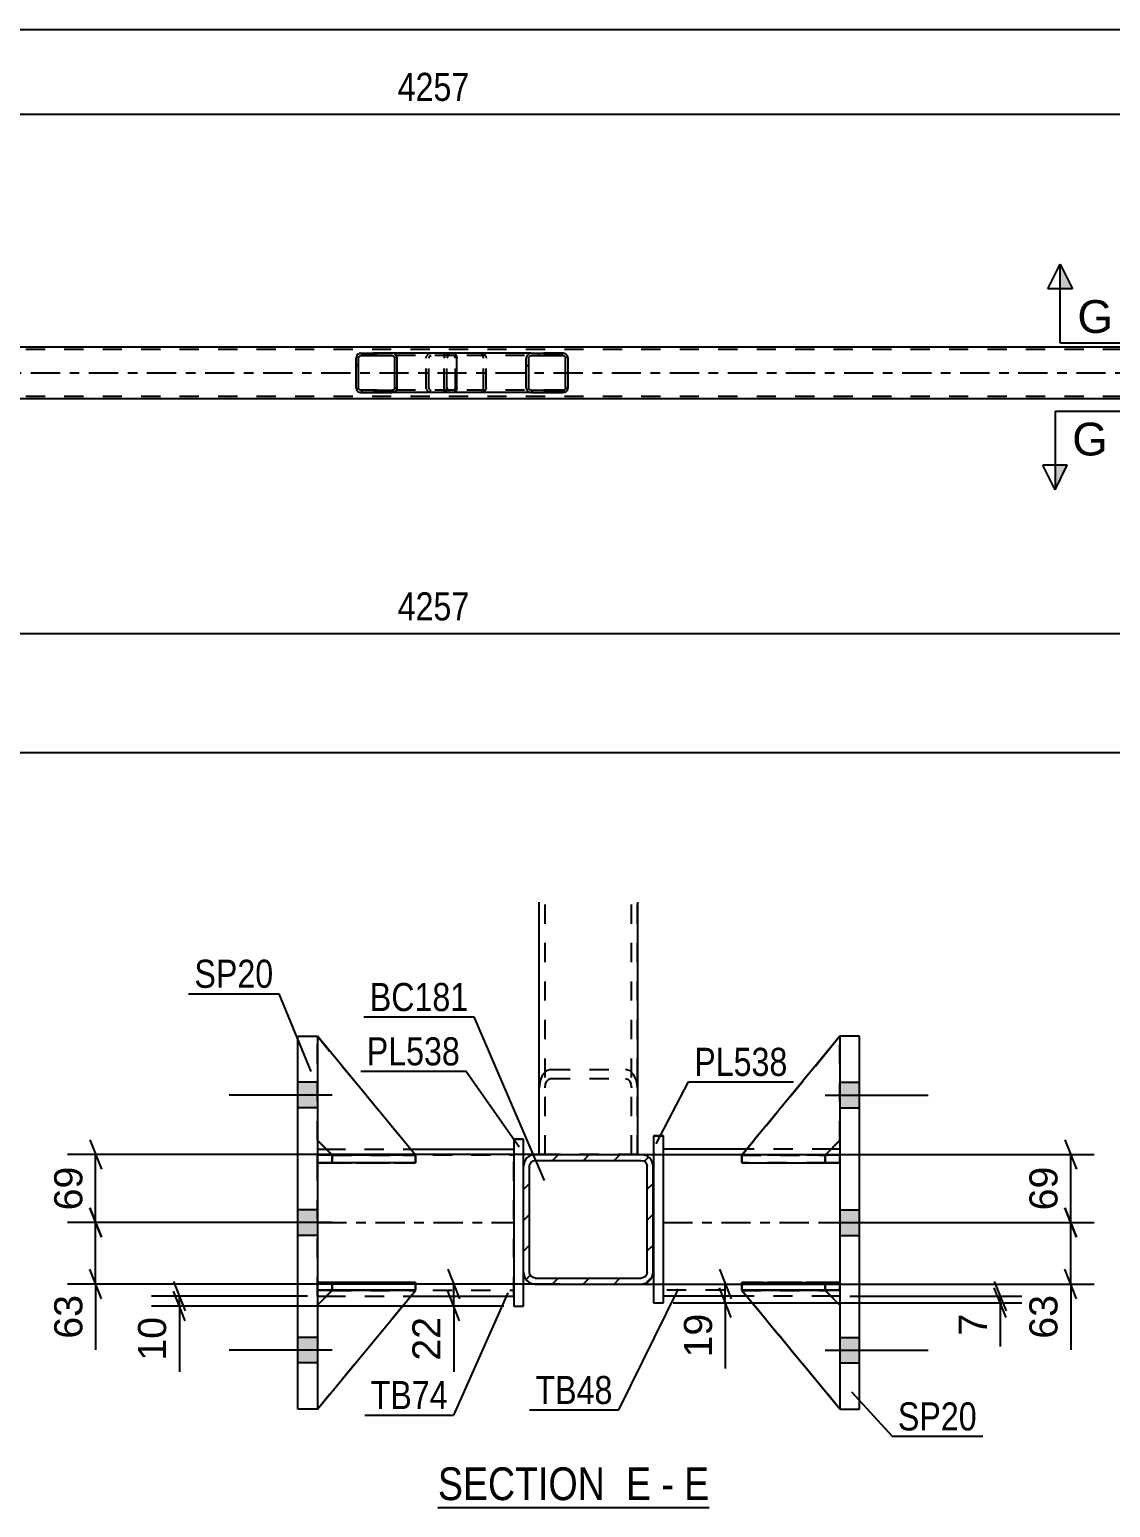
# Model space of a CAD drawing. Header units: millimetres. Extents: x 0 to 841, y 0 to 594.
# Drawn here: x 204.6 to 314.7, y 101.8 to 252.5 of the extents above; entities that cross this region are included whole.
import ezdxf

# ---------------------------------------------------------------- set-up
doc = ezdxf.new("R2010")
doc.units = ezdxf.units.MM
doc.linetypes.add('DXK_LINE_DOT2', pattern=[3.9198, 1.9599, -1.9599])
doc.linetypes.add('DXK_LINE_DOT3', pattern=[5.9187, 2.979, -0.9799, 0.9799, -0.9799])
doc.styles.add('Arial', font='arial.ttf', dxfattribs={"height": 0.2})
doc.styles.add('Arial Narrow', font='ARIALN.TTF', dxfattribs={"height": 0.2})

# ---------------------------------------------------------------- blocks, each defined once
blk = doc.blocks.new('Unknown-717034235-15 - 1653')
at = {"color": 6, "linetype": 'Continuous'}
blk.add_line((246.22, 101.84), (273.87, 101.84), dxfattribs=at)
at = {"color": 0, "linetype": 'Continuous'}
for points in [[(264.33, 102.59), (264.33, 106.09), (246.22, 106.09), (246.22, 102.59)], [(267.94, 102.59), (267.94, 106.09), (265.38, 106.09), (265.38, 102.59)], [(270.26, 102.59), (270.26, 106.09), (268.99, 106.09), (268.99, 102.59)], [(273.87, 102.59), (273.87, 106.09), (271.31, 106.09), (271.31, 102.59)]]:
    blk.add_wipeout(points, dxfattribs=at)
at = {"color": 7, "linetype": 'Continuous', "style": 'Arial Narrow'}
for s, p in [('SECTION ', (246.22, 102.59)), ('E', (265.38, 102.59)), ('E', (271.31, 102.59)), ('-', (268.99, 102.59))]:
    blk.add_text(s, height=3.34, dxfattribs=at).set_placement(p)
blk = doc.blocks.new('Part-717034235-3101 - 3029')
at = {"color": 2, "linetype": 'Continuous'}
for p, q in [((727.52, 220.1), (68.61, 220.1)), ((330.11, 214.82), (165.85, 214.82))]:
    blk.add_line(p, q, dxfattribs=at)
at = {"color": 7, "linetype": 'DXK_LINE_DOT2'}
for p, q in [((727.52, 219.86), (68.61, 219.86)), ((727.52, 215.06), (68.61, 215.06))]:
    blk.add_line(p, q, dxfattribs=at)
at = {"color": 7, "linetype": 'DXK_LINE_DOT3'}
blk.add_line((68.61, 217.46), (727.52, 217.46), dxfattribs=at)
blk = doc.blocks.new('Part-717034235-3172 - 3029')
at = {"linetype": 'Continuous'}
h = blk.add_hatch(dxfattribs=at)
h.set_pattern_fill('', scale=0.7, style=0, pattern_type=0)
h.set_pattern_definition([(45, (259.4416, 219.1659), (-1.57154, 1.57154), [])])
h.paths.add_polyline_path([(259.48, 218.98), (259.44, 219.17), (259.33, 219.32), (259.17, 219.43), (258.97, 219.46), (255.73, 219.46), (255.54, 219.43), (255.37, 219.32), (255.26, 219.17), (255.22, 218.98), (255.22, 215.94), (255.26, 215.76), (255.37, 215.6), (255.54, 215.5), (255.73, 215.46), (258.97, 215.46), (259.17, 215.5), (259.33, 215.6), (259.44, 215.76), (259.48, 215.94)])
h.paths.add_polyline_path([(259.21, 215.85), (259.15, 215.77), (259.07, 215.72), (258.97, 215.7), (255.73, 215.7), (255.64, 215.72), (255.55, 215.77), (255.5, 215.85), (255.48, 215.94), (255.48, 218.98), (255.5, 219.07), (255.55, 219.15), (255.64, 219.2), (255.73, 219.22), (258.97, 219.22), (259.07, 219.2), (259.15, 219.15), (259.21, 219.07), (259.23, 218.98), (259.23, 215.94)])
at = {"color": 7, "linetype": 'DXK_LINE_DOT2'}
for p, q in [((246.87, 218.98), (246.91, 219.17)), ((246.87, 215.94), (246.87, 218.98)), ((247.15, 219.07), (247.13, 218.98)), ((247.13, 215.94), (247.13, 218.98)), ((247.2, 219.15), (247.15, 219.07)), ((247.19, 219.43), (247.39, 219.46)), ((247.29, 219.2), (247.2, 219.15)), ((247.39, 219.22), (247.29, 219.2)), ((247.87, 219.46), (247.39, 219.46)), ((258.97, 219.22), (247.39, 219.22)), ((250.62, 219.46), (250.82, 219.43)), ((250.72, 219.2), (250.62, 219.22)), ((250.8, 219.15), (250.72, 219.2)), ((250.86, 219.07), (250.8, 219.15)), ((250.88, 218.98), (250.86, 219.07)), ((250.88, 215.94), (250.88, 218.98)), ((251.09, 219.17), (251.13, 218.98)), ((251.13, 215.94), (251.13, 218.98)), ((258.97, 219.46), (255.73, 219.46)), ((246.91, 215.76), (246.87, 215.94)), ((247.13, 215.94), (247.15, 215.85)), ((247.15, 215.85), (247.2, 215.77)), ((247.39, 215.46), (247.19, 215.5)), ((247.2, 215.77), (247.29, 215.72)), ((247.29, 215.72), (247.39, 215.7)), ((258.97, 215.7), (247.39, 215.7)), ((247.87, 215.46), (247.39, 215.46)), ((250.62, 215.7), (250.72, 215.72)), ((250.82, 215.5), (250.62, 215.46)), ((250.72, 215.72), (250.8, 215.77)), ((250.8, 215.77), (250.86, 215.85)), ((250.86, 215.85), (250.88, 215.94)), ((251.13, 215.94), (251.09, 215.76)), ((258.97, 215.46), (255.73, 215.46))]:
    blk.add_line(p, q, dxfattribs=at)
at = {"color": 2, "linetype": 'Continuous'}
for p, q in [((255.73, 219.46), (247.87, 219.46)), ((255.26, 219.17), (255.22, 218.98)), ((255.22, 215.94), (255.22, 218.98)), ((255.48, 218.98), (255.5, 219.07)), ((255.48, 215.94), (255.48, 218.98)), ((255.5, 219.07), (255.55, 219.15)), ((255.73, 219.46), (255.54, 219.43)), ((255.55, 219.15), (255.64, 219.2)), ((255.64, 219.2), (255.73, 219.22)), ((255.73, 219.46), (258.97, 219.46)), ((255.73, 219.22), (258.97, 219.22)), ((259.17, 219.43), (258.97, 219.46)), ((258.97, 219.22), (259.07, 219.2)), ((259.07, 219.2), (259.15, 219.15)), ((259.15, 219.15), (259.21, 219.07)), ((259.21, 219.07), (259.23, 218.98)), ((259.23, 215.94), (259.23, 218.98)), ((259.48, 218.98), (259.44, 219.17)), ((259.48, 215.94), (259.48, 218.98)), ((255.73, 215.46), (247.87, 215.46)), ((255.22, 215.94), (255.26, 215.76)), ((255.5, 215.85), (255.48, 215.94)), ((255.55, 215.77), (255.5, 215.85)), ((255.54, 215.5), (255.73, 215.46)), ((255.64, 215.72), (255.55, 215.77)), ((255.73, 215.7), (255.64, 215.72)), ((255.73, 215.7), (258.97, 215.7)), ((255.73, 215.46), (258.97, 215.46)), ((259.07, 215.72), (258.97, 215.7)), ((258.97, 215.46), (259.17, 215.5)), ((259.15, 215.77), (259.07, 215.72)), ((259.21, 215.85), (259.15, 215.77)), ((259.23, 215.94), (259.21, 215.85)), ((259.44, 215.76), (259.48, 215.94))]:
    blk.add_line(p, q, dxfattribs=at)
at = {"color": 7, "linetype": 'DXK_LINE_DOT2'}
for centre, start, end in [((247.37, 218.96), 110.7583, 155.6801), ((250.64, 218.96), 24.3199, 69.2417), ((247.37, 215.96), 204.3199, 249.2417), ((250.64, 215.96), 290.7583, 335.6801)]:
    blk.add_arc(centre, 0.496, start, end, dxfattribs=at)
at = {"color": 2, "linetype": 'Continuous'}
for centre, start, end in [((255.72, 218.96), 110.7583, 155.68), ((258.99, 218.96), 24.32, 69.2417), ((255.72, 215.96), 204.32, 249.2417), ((258.99, 215.96), 290.7583, 335.68)]:
    blk.add_arc(centre, 0.496, start, end, dxfattribs=at)
blk = doc.blocks.new('Part-717034235-3171 - 3029')
at = {"linetype": 'Continuous'}
h = blk.add_hatch(dxfattribs=at)
h.set_pattern_fill('', scale=0.7, style=0, pattern_type=0)
h.set_pattern_definition([(45, (242.03, 219.1659), (-1.57154, 1.57154), [])])
h.paths.add_polyline_path([(242.07, 218.98), (242.03, 219.17), (241.92, 219.32), (241.76, 219.43), (241.57, 219.46), (238.38, 219.46), (238.19, 219.43), (238.03, 219.32), (237.92, 219.17), (237.88, 218.98), (237.88, 215.94), (237.92, 215.76), (238.03, 215.6), (238.19, 215.5), (238.38, 215.46), (241.57, 215.46), (241.76, 215.5), (241.92, 215.6), (242.03, 215.76), (242.07, 215.94)])
h.paths.add_polyline_path([(241.8, 215.85), (241.74, 215.77), (241.66, 215.72), (241.57, 215.7), (238.38, 215.7), (238.28, 215.72), (238.2, 215.77), (238.15, 215.85), (238.13, 215.94), (238.13, 218.98), (238.15, 219.07), (238.2, 219.15), (238.28, 219.2), (238.38, 219.22), (241.57, 219.22), (241.66, 219.2), (241.74, 219.15), (241.8, 219.07), (241.82, 218.98), (241.82, 215.94)])
at = {"color": 2, "linetype": 'Continuous'}
for p, q in [((237.92, 219.17), (237.88, 218.98)), ((237.88, 215.94), (237.88, 218.98)), ((238.13, 218.98), (238.15, 219.07)), ((238.13, 215.94), (238.13, 218.98)), ((238.15, 219.07), (238.2, 219.15)), ((238.38, 219.46), (238.19, 219.43)), ((238.2, 219.15), (238.28, 219.2)), ((238.28, 219.2), (238.38, 219.22)), ((238.38, 219.46), (241.57, 219.46)), ((238.38, 219.22), (241.57, 219.22)), ((247.87, 219.46), (241.57, 219.46)), ((241.76, 219.43), (241.57, 219.46)), ((241.57, 219.22), (241.66, 219.2)), ((241.66, 219.2), (241.74, 219.15)), ((241.74, 219.15), (241.8, 219.07)), ((241.8, 219.07), (241.82, 218.98)), ((241.82, 215.94), (241.82, 218.98)), ((242.07, 218.98), (242.03, 219.17)), ((242.07, 215.94), (242.07, 218.98)), ((247.87, 219.46), (247.97, 219.43)), ((247.97, 219.43), (248.06, 219.32)), ((248.06, 219.32), (248.12, 219.17)), ((248.12, 219.17), (248.14, 218.98)), ((248.14, 215.94), (248.14, 218.98)), ((237.88, 215.94), (237.92, 215.76)), ((238.15, 215.85), (238.13, 215.94)), ((238.2, 215.77), (238.15, 215.85)), ((238.19, 215.5), (238.38, 215.46)), ((238.28, 215.72), (238.2, 215.77)), ((238.38, 215.7), (238.28, 215.72)), ((238.38, 215.7), (241.57, 215.7)), ((238.38, 215.46), (241.57, 215.46)), ((241.66, 215.72), (241.57, 215.7)), ((241.57, 215.46), (241.76, 215.5)), ((247.87, 215.46), (241.57, 215.46)), ((241.74, 215.77), (241.66, 215.72)), ((241.8, 215.85), (241.74, 215.77)), ((241.82, 215.94), (241.8, 215.85)), ((242.03, 215.76), (242.07, 215.94)), ((247.97, 215.5), (247.87, 215.46)), ((248.06, 215.6), (247.97, 215.5)), ((248.12, 215.76), (248.06, 215.6)), ((248.14, 215.94), (248.12, 215.76))]:
    blk.add_line(p, q, dxfattribs=at)
at = {"color": 7, "linetype": 'DXK_LINE_DOT2'}
for p, q in [((241.57, 219.46), (238.38, 219.46)), ((247.87, 219.22), (238.38, 219.22)), ((245.03, 218.98), (245.07, 219.17)), ((245.03, 215.94), (245.03, 218.98)), ((245.3, 219.07), (245.28, 218.98)), ((245.28, 215.94), (245.28, 218.98)), ((245.35, 219.15), (245.3, 219.07)), ((245.34, 219.43), (245.53, 219.46)), ((245.35, 219.15), (245.38, 219.17)), ((245.38, 219.17), (245.44, 219.2)), ((245.44, 219.2), (245.53, 219.22)), ((246.87, 219.22), (246.87, 219.46)), ((247.92, 219.2), (247.87, 219.22)), ((247.96, 219.15), (247.92, 219.2)), ((247.99, 219.07), (247.96, 219.15)), ((248, 218.98), (247.99, 219.07)), ((248, 215.94), (248, 218.98)), ((247.87, 215.7), (238.38, 215.7)), ((241.57, 215.46), (238.38, 215.46)), ((245.07, 215.76), (245.03, 215.94)), ((245.28, 215.94), (245.3, 215.85)), ((245.3, 215.85), (245.35, 215.77)), ((245.53, 215.46), (245.34, 215.5)), ((245.35, 215.77), (245.38, 215.76)), ((245.38, 215.76), (245.44, 215.72)), ((245.44, 215.72), (245.53, 215.7)), ((246.87, 215.46), (246.87, 215.7)), ((247.87, 215.7), (247.92, 215.72)), ((247.92, 215.72), (247.96, 215.77)), ((247.96, 215.77), (247.99, 215.85)), ((247.99, 215.85), (248, 215.94))]:
    blk.add_line(p, q, dxfattribs=at)
at = {"color": 2, "linetype": 'Continuous'}
for centre, start, end in [((238.37, 218.97), 111.1941, 156.1506), ((241.58, 218.97), 23.8494, 68.8059), ((238.37, 215.96), 203.8494, 248.8059), ((241.58, 215.96), 291.1941, 336.1506)]:
    blk.add_arc(centre, 0.492, start, end, dxfattribs=at)
at = {"color": 7, "linetype": 'DXK_LINE_DOT2'}
for centre, start, end in [((245.52, 218.97), 111.1941, 156.1506), ((245.52, 215.96), 203.8494, 248.8059)]:
    blk.add_arc(centre, 0.492, start, end, dxfattribs=at)
blk = doc.blocks.new('Part-717034235-1712 - 1653')
at = {"color": 7, "linetype": 'DXK_LINE_DOT2'}
for p, q in [((277.19, 123.97), (277.19, 124.77)), ((277.19, 124.77), (285.69, 124.77)), ((287.19, 124.77), (277.19, 124.77)), ((285.69, 123.97), (277.19, 123.97)), ((277.19, 123.97), (287.19, 123.97)), ((285.69, 123.97), (285.69, 124.77)), ((285.69, 124.77), (287.19, 124.77)), ((287.19, 123.97), (285.69, 123.97)), ((287.19, 123.97), (287.19, 124.77)), ((287.19, 123.97), (287.19, 124.77)), ((287.19, 124.77), (287.19, 124.77)), ((287.19, 123.97), (287.19, 123.97))]:
    blk.add_line(p, q, dxfattribs=at)
blk = doc.blocks.new('Part-717034235-1892 - 1653')
at = {"color": 2, "linetype": 'Continuous'}
for p, q in [((231.94, 149.87), (233.94, 149.87)), ((231.94, 111.87), (231.94, 149.87)), ((233.94, 149.87), (233.94, 111.87)), ((233.94, 111.87), (231.94, 111.87))]:
    blk.add_line(p, q, dxfattribs=at)
blk = doc.blocks.new('Part-717034235-1828 - 1653')
at = {"color": 2, "linetype": 'Continuous'}
for p, q in [((277.69, 138.37), (269.19, 138.37)), ((287.19, 138.37), (286.3, 138.37)), ((277.68, 123.37), (269.19, 123.37)), ((287.19, 123.37), (286.28, 123.37))]:
    blk.add_line(p, q, dxfattribs=at)
at = {"color": 7, "linetype": 'DXK_LINE_DOT2'}
for p, q in [((269.19, 123.37), (269.19, 138.37)), ((287.19, 137.77), (269.19, 137.77)), ((286.3, 138.37), (277.69, 138.37)), ((287.19, 138.37), (287.19, 123.37)), ((287.19, 123.97), (269.19, 123.97)), ((286.28, 123.37), (277.68, 123.37))]:
    blk.add_line(p, q, dxfattribs=at)
at = {"color": 7, "linetype": 'DXK_LINE_DOT3'}
blk.add_line((269.19, 130.87), (287.19, 130.87), dxfattribs=at)
blk = doc.blocks.new('Part-717034235-1763 - 1653')
at = {"linetype": 'Continuous'}
h = blk.add_hatch(dxfattribs=at)
h.set_pattern_fill('', scale=0.7, style=0, pattern_type=0)
h.set_pattern_definition([(45, (267.3983, 124.7012), (-1.57154, 1.57154), [])])
h.paths.add_polyline_path([(266.94, 124.61), (267.4, 124.7), (267.79, 124.96), (268.05, 125.35), (268.14, 125.81), (268.14, 136.61), (268.05, 137.07), (267.79, 137.46), (267.4, 137.72), (266.94, 137.81), (256.14, 137.81), (255.68, 137.72), (255.29, 137.46), (255.03, 137.07), (254.94, 136.61), (254.94, 125.81), (255.03, 125.35), (255.29, 124.96), (255.68, 124.7), (256.14, 124.61)])
h.paths.add_polyline_path([(256.14, 125.21), (255.91, 125.26), (255.71, 125.39), (255.58, 125.58), (255.54, 125.81), (255.54, 136.61), (255.58, 136.84), (255.71, 137.03), (255.91, 137.16), (256.14, 137.21), (266.94, 137.21), (267.17, 137.16), (267.36, 137.03), (267.49, 136.84), (267.54, 136.61), (267.54, 125.81), (267.49, 125.58), (267.36, 125.39), (267.17, 125.26), (266.94, 125.21)])
at = {"color": 2, "linetype": 'Continuous'}
for p, q in [((255.03, 137.07), (254.94, 136.61)), ((256.14, 137.81), (255.68, 137.72)), ((255.71, 137.03), (255.91, 137.16)), ((255.91, 137.16), (256.14, 137.21)), ((256.14, 137.81), (256.14, 137.81)), ((256.14, 137.81), (266.94, 137.81)), ((256.14, 137.21), (256.14, 137.21)), ((256.14, 137.21), (266.94, 137.21)), ((266.94, 137.81), (266.94, 137.81)), ((267.4, 137.72), (266.94, 137.81)), ((266.94, 137.21), (266.94, 137.21)), ((266.94, 137.21), (267.17, 137.16)), ((267.17, 137.16), (267.36, 137.03)), ((268.14, 136.61), (268.05, 137.07)), ((254.94, 136.61), (254.94, 136.61)), ((254.94, 125.81), (254.94, 136.61)), ((255.54, 136.61), (255.58, 136.84)), ((255.54, 136.61), (255.54, 136.61)), ((255.54, 125.81), (255.54, 136.61)), ((255.58, 136.84), (255.71, 137.03)), ((267.36, 137.03), (267.49, 136.84)), ((267.49, 136.84), (267.54, 136.61)), ((267.54, 136.61), (267.54, 136.61)), ((267.54, 125.81), (267.54, 136.61)), ((268.14, 136.61), (268.14, 136.61)), ((268.14, 125.81), (268.14, 136.61)), ((254.94, 125.81), (254.94, 125.81)), ((254.94, 125.81), (255.03, 125.35)), ((255.54, 125.81), (255.54, 125.81)), ((255.58, 125.58), (255.54, 125.81)), ((255.71, 125.39), (255.58, 125.58)), ((255.91, 125.26), (255.71, 125.39)), ((256.14, 125.21), (255.91, 125.26)), ((256.14, 125.21), (256.14, 125.21)), ((256.14, 125.21), (266.94, 125.21)), ((267.17, 125.26), (266.94, 125.21)), ((266.94, 125.21), (266.94, 125.21)), ((267.36, 125.39), (267.17, 125.26)), ((267.49, 125.58), (267.36, 125.39)), ((267.54, 125.81), (267.49, 125.58)), ((267.54, 125.81), (267.54, 125.81)), ((268.05, 125.35), (268.14, 125.81)), ((268.14, 125.81), (268.14, 125.81)), ((255.68, 124.7), (256.14, 124.61)), ((256.14, 124.61), (256.14, 124.61)), ((256.14, 124.61), (266.94, 124.61)), ((266.94, 124.61), (267.4, 124.7)), ((266.94, 124.61), (266.94, 124.61))]:
    blk.add_line(p, q, dxfattribs=at)
for centre, start, end in [((256.14, 136.61), 112.5, 157.5), ((266.94, 136.61), 22.5, 67.5), ((256.14, 125.81), 202.5, 247.5), ((266.94, 125.81), 292.5, 337.5)]:
    blk.add_arc(centre, 1.2, start, end, dxfattribs=at)
blk = doc.blocks.new('Part-717034235-1715 - 1653')
at = {"color": 2, "linetype": 'Continuous'}
for p, q in [((287.19, 149.87), (277.19, 137.76)), ((287.19, 149.87), (287.19, 149.87)), ((287.19, 149.87), (287.19, 149.87)), ((285.7, 137.77), (287.19, 139.26)), ((278.44, 137.76), (277.19, 137.76)), ((277.19, 137.76), (277.19, 137.76))]:
    blk.add_line(p, q, dxfattribs=at)
at = {"color": 7, "linetype": 'DXK_LINE_DOT2'}
for p, q in [((287.19, 149.87), (277.19, 137.76)), ((287.19, 139.26), (287.19, 149.87)), ((285.69, 137.76), (287.19, 139.26)), ((285.69, 137.76), (277.19, 137.76)), ((285.69, 137.76), (278.44, 137.76)), ((285.69, 137.76), (285.7, 137.77)), ((285.69, 137.76), (285.69, 137.76))]:
    blk.add_line(p, q, dxfattribs=at)
blk = doc.blocks.new('Part-717034235-1718 - 1653')
at = {"color": 7, "linetype": 'DXK_LINE_DOT2'}
for p, q in [((287.19, 149.87), (277.19, 137.76)), ((277.19, 137.76), (287.19, 149.87)), ((287.19, 139.26), (287.19, 149.87)), ((285.69, 137.76), (287.19, 139.26)), ((285.69, 137.76), (287.19, 139.26)), ((277.19, 137.76), (285.69, 137.76)), ((277.19, 137.76), (277.19, 137.76)), ((285.69, 137.76), (277.19, 137.76)), ((285.69, 137.76), (285.69, 137.76))]:
    blk.add_line(p, q, dxfattribs=at)
blk = doc.blocks.new('Part-717034235-1721 - 1653')
at = {"color": 2, "linetype": 'Continuous'}
for p, q in [((277.19, 123.96), (277.19, 123.96)), ((285.69, 123.96), (277.19, 123.96)), ((287.19, 111.87), (277.19, 123.96)), ((285.69, 123.96), (285.69, 123.96)), ((285.69, 123.96), (287.19, 122.46))]:
    blk.add_line(p, q, dxfattribs=at)
at = {"color": 7, "linetype": 'DXK_LINE_DOT2'}
for p, q in [((277.19, 123.96), (285.69, 123.96)), ((287.19, 111.87), (277.19, 123.96)), ((285.69, 123.96), (287.19, 122.46)), ((287.19, 122.46), (287.19, 111.87))]:
    blk.add_line(p, q, dxfattribs=at)
blk = doc.blocks.new('Part-717034235-1843 - 1653')
at = {"color": 2, "linetype": 'Continuous'}
for p, q in [((268.19, 139.71), (269.19, 139.71)), ((268.19, 139.71), (268.19, 122.71)), ((269.19, 122.71), (269.19, 139.71)), ((268.19, 122.71), (269.19, 122.71))]:
    blk.add_line(p, q, dxfattribs=at)
at = {"color": 7, "linetype": 'DXK_LINE_DOT2'}
for p, q in [((269.19, 139.71), (268.19, 139.71)), ((268.19, 122.71), (269.19, 122.71))]:
    blk.add_line(p, q, dxfattribs=at)
blk = doc.blocks.new('Part-717034235-1780 - 1653')
at = {"color": 2, "linetype": 'Continuous'}
for p, q in [((289.19, 149.87), (287.19, 149.87)), ((287.19, 149.87), (287.19, 111.87)), ((289.19, 111.87), (289.19, 149.87)), ((287.19, 111.87), (289.19, 111.87))]:
    blk.add_line(p, q, dxfattribs=at)
blk = doc.blocks.new('Part-717034235-1795 - 1653')
at = {"color": 2, "linetype": 'Continuous'}
for p, q in [((233.94, 138.37), (234.83, 138.37)), ((243.44, 138.37), (253.94, 138.37)), ((233.94, 123.37), (234.85, 123.37)), ((243.45, 123.37), (253.94, 123.37))]:
    blk.add_line(p, q, dxfattribs=at)
at = {"color": 7, "linetype": 'DXK_LINE_DOT2'}
for p, q in [((233.94, 123.37), (233.94, 138.37)), ((233.94, 137.77), (253.94, 137.77)), ((234.83, 138.37), (243.44, 138.37)), ((253.94, 123.37), (253.94, 138.37)), ((233.94, 123.97), (253.94, 123.97)), ((234.85, 123.37), (243.45, 123.37))]:
    blk.add_line(p, q, dxfattribs=at)
at = {"color": 7, "linetype": 'DXK_LINE_DOT3'}
blk.add_line((233.94, 130.87), (253.94, 130.87), dxfattribs=at)
blk = doc.blocks.new('Part-717034235-1796 - 1653')
at = {"color": 2, "linetype": 'Continuous'}
for p, q in [((277.2, 137.77), (277.19, 137.77)), ((277.19, 137.77), (277.19, 136.97)), ((287.19, 137.77), (278.44, 137.77)), ((287.19, 137.77), (287.19, 137.77)), ((287.19, 137.77), (287.19, 136.97)), ((277.19, 136.97), (287.19, 136.97))]:
    blk.add_line(p, q, dxfattribs=at)
at = {"color": 7, "linetype": 'DXK_LINE_DOT2'}
for p, q in [((278.44, 137.77), (277.2, 137.77)), ((285.69, 137.77), (277.2, 137.77)), ((285.69, 137.77), (287.19, 137.77)), ((285.69, 137.77), (285.69, 136.97)), ((287.19, 137.77), (287.19, 137.77)), ((277.19, 136.97), (285.69, 136.97)), ((285.69, 136.97), (287.19, 136.97))]:
    blk.add_line(p, q, dxfattribs=at)
blk = doc.blocks.new('Bolt-717034235-1861 - 1653')
at = {"linetype": 'Continuous'}
for points in [[(289.19, 142.57), (289.19, 145.17), (287.19, 145.17), (287.19, 142.57)], [(289.19, 142.57), (289.19, 145.17), (287.19, 145.17), (287.19, 142.57)], [(289.19, 142.57), (289.19, 145.17), (287.19, 145.17), (287.19, 142.57)], [(289.19, 129.57), (289.19, 132.17), (287.19, 132.17), (287.19, 129.57)], [(289.19, 129.57), (289.19, 132.17), (287.19, 132.17), (287.19, 129.57)], [(289.19, 116.57), (289.19, 119.17), (287.19, 119.17), (287.19, 116.57)], [(289.19, 116.57), (289.19, 119.17), (287.19, 119.17), (287.19, 116.57)], [(289.19, 116.57), (289.19, 119.17), (287.19, 119.17), (287.19, 116.57)]]:
    blk.add_hatch(color=1, dxfattribs=at).paths.add_polyline_path(points)
at = {"color": 1, "linetype": 'Continuous'}
for p, q in [((287.19, 145.17), (289.19, 145.17)), ((287.19, 145.17), (289.19, 145.17)), ((287.19, 145.17), (289.19, 145.17)), ((285.69, 143.87), (296.19, 143.87)), ((285.69, 143.87), (296.19, 143.87)), ((285.69, 143.87), (296.19, 143.87)), ((287.19, 142.57), (289.19, 142.57)), ((287.19, 142.57), (289.19, 142.57)), ((287.19, 142.57), (289.19, 142.57)), ((287.19, 132.17), (289.19, 132.17)), ((287.19, 132.17), (289.19, 132.17)), ((285.69, 130.87), (296.19, 130.87)), ((285.69, 130.87), (296.19, 130.87)), ((287.19, 129.57), (289.19, 129.57)), ((287.19, 129.57), (289.19, 129.57)), ((287.19, 119.17), (289.19, 119.17)), ((287.19, 119.17), (289.19, 119.17)), ((287.19, 119.17), (289.19, 119.17)), ((285.69, 117.87), (296.19, 117.87)), ((285.69, 117.87), (296.19, 117.87)), ((285.69, 117.87), (296.19, 117.87)), ((287.19, 116.57), (289.19, 116.57)), ((287.19, 116.57), (289.19, 116.57)), ((287.19, 116.57), (289.19, 116.57))]:
    blk.add_line(p, q, dxfattribs=at)
blk = doc.blocks.new('Part-717034235-1797 - 1653')
at = {"color": 2, "linetype": 'Continuous'}
for p, q in [((277.19, 124.77), (287.19, 124.77)), ((277.19, 124.77), (277.19, 123.97)), ((287.19, 123.97), (277.19, 123.97)), ((287.19, 124.77), (287.19, 124.77)), ((287.19, 123.97), (287.19, 124.77))]:
    blk.add_line(p, q, dxfattribs=at)
at = {"color": 7, "linetype": 'DXK_LINE_DOT2'}
for p, q in [((285.69, 124.77), (277.19, 124.77)), ((277.19, 123.97), (285.69, 123.97)), ((287.19, 124.77), (285.69, 124.77)), ((285.69, 124.77), (285.69, 123.97)), ((285.69, 123.97), (287.19, 123.97)), ((287.19, 124.77), (287.19, 124.77))]:
    blk.add_line(p, q, dxfattribs=at)
blk = doc.blocks.new('Part-717034235-1798 - 1653')
at = {"color": 7, "linetype": 'DXK_LINE_DOT2'}
for p, q in [((277.19, 136.97), (277.19, 137.77)), ((277.19, 137.77), (285.69, 137.77)), ((287.19, 137.77), (277.19, 137.77)), ((285.69, 136.97), (285.69, 137.77)), ((285.69, 137.77), (287.19, 137.77)), ((287.19, 136.97), (287.19, 137.77)), ((287.19, 136.97), (287.19, 137.77)), ((287.19, 137.77), (287.19, 137.77)), ((285.69, 136.97), (277.19, 136.97)), ((277.19, 136.97), (287.19, 136.97)), ((287.19, 136.97), (285.69, 136.97)), ((287.19, 136.97), (287.19, 136.97))]:
    blk.add_line(p, q, dxfattribs=at)
blk = doc.blocks.new('Bolt-717034235-1912 - 1653')
at = {"linetype": 'Continuous'}
for points in [[(233.94, 142.57), (233.94, 145.17), (231.94, 145.17), (231.94, 142.57)], [(233.94, 142.57), (233.94, 145.17), (231.94, 145.17), (231.94, 142.57)], [(233.94, 142.57), (233.94, 145.17), (231.94, 145.17), (231.94, 142.57)], [(233.94, 129.57), (233.94, 132.17), (231.94, 132.17), (231.94, 129.57)], [(233.94, 129.57), (233.94, 132.17), (231.94, 132.17), (231.94, 129.57)], [(233.94, 116.57), (233.94, 119.17), (231.94, 119.17), (231.94, 116.57)], [(233.94, 116.57), (233.94, 119.17), (231.94, 119.17), (231.94, 116.57)], [(233.94, 116.57), (233.94, 119.17), (231.94, 119.17), (231.94, 116.57)]]:
    blk.add_hatch(color=1, dxfattribs=at).paths.add_polyline_path(points)
at = {"color": 1, "linetype": 'Continuous'}
for p, q in [((233.94, 145.17), (231.94, 145.17)), ((233.94, 145.17), (231.94, 145.17)), ((233.94, 145.17), (231.94, 145.17)), ((235.44, 143.87), (224.94, 143.87)), ((235.44, 143.87), (224.94, 143.87)), ((235.44, 143.87), (224.94, 143.87)), ((233.94, 142.57), (231.94, 142.57)), ((233.94, 142.57), (231.94, 142.57)), ((233.94, 142.57), (231.94, 142.57)), ((233.94, 132.17), (231.94, 132.17)), ((233.94, 132.17), (231.94, 132.17)), ((235.44, 130.87), (224.94, 130.87)), ((235.44, 130.87), (224.94, 130.87)), ((233.94, 129.57), (231.94, 129.57)), ((233.94, 129.57), (231.94, 129.57)), ((233.94, 119.17), (231.94, 119.17)), ((233.94, 119.17), (231.94, 119.17)), ((233.94, 119.17), (231.94, 119.17)), ((235.44, 117.87), (224.94, 117.87)), ((235.44, 117.87), (224.94, 117.87)), ((235.44, 117.87), (224.94, 117.87)), ((233.94, 116.57), (231.94, 116.57)), ((233.94, 116.57), (231.94, 116.57)), ((233.94, 116.57), (231.94, 116.57))]:
    blk.add_line(p, q, dxfattribs=at)
blk = doc.blocks.new('Part-717034235-1848 - 1653')
at = {"color": 2, "linetype": 'Continuous'}
for p, q in [((253.94, 139.37), (254.94, 139.37)), ((253.94, 139.37), (253.94, 122.37)), ((254.94, 136.61), (254.94, 139.37)), ((254.94, 122.37), (254.94, 125.81)), ((253.94, 122.37), (254.94, 122.37))]:
    blk.add_line(p, q, dxfattribs=at)
at = {"color": 7, "linetype": 'DXK_LINE_DOT2'}
for p, q in [((254.94, 139.37), (253.94, 139.37)), ((254.94, 125.81), (254.94, 136.61)), ((253.94, 122.37), (254.94, 122.37))]:
    blk.add_line(p, q, dxfattribs=at)
blk = doc.blocks.new('Part-717034235-1857 - 1653')
at = {"color": 7, "linetype": 'DXK_LINE_DOT2'}
for p, q in [((277.19, 123.96), (285.69, 123.96)), ((287.19, 111.87), (277.19, 123.96)), ((277.19, 123.96), (277.19, 123.96)), ((285.69, 123.96), (277.19, 123.96)), ((277.19, 123.96), (287.19, 111.87)), ((285.69, 123.96), (287.19, 122.46)), ((285.69, 123.96), (285.69, 123.96)), ((287.19, 122.46), (285.69, 123.96)), ((287.19, 122.46), (287.19, 111.87))]:
    blk.add_line(p, q, dxfattribs=at)
blk = doc.blocks.new('Part-717034235-1865 - 1653')
at = {"color": 2, "linetype": 'Continuous'}
for p, q in [((235.44, 123.96), (233.94, 122.46)), ((233.94, 111.87), (243.94, 123.96)), ((243.94, 123.96), (235.44, 123.96)), ((235.44, 123.96), (235.44, 123.96)), ((243.94, 123.96), (243.94, 123.96))]:
    blk.add_line(p, q, dxfattribs=at)
at = {"color": 7, "linetype": 'DXK_LINE_DOT2'}
for p, q in [((233.94, 122.46), (235.44, 123.96)), ((233.94, 111.87), (243.94, 123.96)), ((235.44, 123.96), (243.94, 123.96)), ((233.94, 122.46), (233.94, 111.87))]:
    blk.add_line(p, q, dxfattribs=at)
blk = doc.blocks.new('Part-717034235-1868 - 1653')
at = {"color": 7, "linetype": 'DXK_LINE_DOT2'}
for p, q in [((235.44, 123.96), (233.94, 122.46)), ((233.94, 111.87), (243.94, 123.96)), ((233.94, 122.46), (235.44, 123.96)), ((233.94, 111.87), (243.94, 123.96)), ((243.94, 123.96), (235.44, 123.96)), ((235.44, 123.96), (235.44, 123.96)), ((235.44, 123.96), (243.94, 123.96)), ((243.94, 123.96), (243.94, 123.96)), ((233.94, 122.46), (233.94, 111.87))]:
    blk.add_line(p, q, dxfattribs=at)
blk = doc.blocks.new('Part-717034235-1870 - 1653')
at = {"color": 2, "linetype": 'Continuous'}
for p, q in [((256.54, 137.81), (256.54, 163.53)), ((266.54, 163.53), (266.54, 137.81))]:
    blk.add_line(p, q, dxfattribs=at)
at = {"color": 7, "linetype": 'DXK_LINE_DOT2'}
for p, q in [((257.14, 137.81), (257.14, 163.53)), ((265.94, 137.81), (265.94, 163.53)), ((266.54, 137.81), (256.54, 137.81)), ((256.54, 137.81), (256.54, 137.81)), ((256.54, 137.81), (266.54, 137.81)), ((266.54, 137.81), (266.54, 137.81))]:
    blk.add_line(p, q, dxfattribs=at)
blk = doc.blocks.new('Part-717034235-1873 - 1653')
at = {"color": 2, "linetype": 'Continuous'}
for p, q in [((233.94, 136.97), (233.94, 137.77)), ((233.94, 137.77), (242.69, 137.77)), ((243.94, 137.77), (243.93, 137.77)), ((243.94, 136.97), (243.94, 137.77)), ((243.94, 136.97), (233.94, 136.97)), ((233.94, 136.97), (233.94, 136.97))]:
    blk.add_line(p, q, dxfattribs=at)
at = {"color": 7, "linetype": 'DXK_LINE_DOT2'}
for p, q in [((235.44, 137.77), (233.94, 137.77)), ((235.44, 136.97), (235.44, 137.77)), ((235.44, 137.77), (243.93, 137.77)), ((233.94, 136.97), (235.44, 136.97)), ((235.44, 136.97), (243.94, 136.97))]:
    blk.add_line(p, q, dxfattribs=at)
blk = doc.blocks.new('Part-717034235-1874 - 1653')
at = {"color": 2, "linetype": 'Continuous'}
for p, q in [((233.94, 123.97), (233.94, 124.77)), ((243.94, 124.77), (233.94, 124.77)), ((243.94, 123.97), (233.94, 123.97)), ((233.94, 123.97), (233.94, 123.97)), ((243.94, 123.97), (243.94, 124.77))]:
    blk.add_line(p, q, dxfattribs=at)
at = {"color": 7, "linetype": 'DXK_LINE_DOT2'}
for p, q in [((235.44, 124.77), (233.94, 124.77)), ((233.94, 123.97), (235.44, 123.97)), ((235.44, 123.97), (235.44, 124.77)), ((243.94, 124.77), (235.44, 124.77)), ((235.44, 123.97), (243.94, 123.97))]:
    blk.add_line(p, q, dxfattribs=at)
blk = doc.blocks.new('Part-717034235-1875 - 1653')
at = {"color": 7, "linetype": 'DXK_LINE_DOT2'}
for p, q in [((233.94, 137.77), (235.44, 137.77)), ((243.71, 137.77), (233.94, 137.77)), ((233.94, 137.77), (233.94, 137.77)), ((233.94, 137.77), (233.94, 136.97)), ((233.94, 137.77), (233.94, 136.97)), ((235.44, 137.77), (243.94, 137.77)), ((235.44, 137.77), (235.44, 136.97)), ((243.94, 137.77), (243.94, 136.97)), ((235.44, 136.97), (233.94, 136.97)), ((233.94, 136.97), (243.94, 136.97)), ((233.94, 136.97), (233.94, 136.97)), ((243.94, 136.97), (235.44, 136.97))]:
    blk.add_line(p, q, dxfattribs=at)
blk = doc.blocks.new('Part-717034235-1876 - 1653')
at = {"color": 7, "linetype": 'DXK_LINE_DOT2'}
for p, q in [((233.94, 124.77), (235.44, 124.77)), ((243.94, 124.77), (233.94, 124.77)), ((233.94, 124.77), (233.94, 124.77)), ((233.94, 124.77), (233.94, 123.97)), ((233.94, 124.77), (233.94, 123.97)), ((235.44, 123.97), (233.94, 123.97)), ((233.94, 123.97), (243.94, 123.97)), ((233.94, 123.97), (233.94, 123.97)), ((235.44, 124.77), (243.94, 124.77)), ((235.44, 124.77), (235.44, 123.97)), ((243.94, 123.97), (235.44, 123.97)), ((243.94, 124.77), (243.94, 123.97))]:
    blk.add_line(p, q, dxfattribs=at)
blk = doc.blocks.new('Part-717034235-1879 - 1653')
at = {"color": 2, "linetype": 'Continuous'}
for p, q in [((233.94, 149.87), (233.94, 149.87)), ((233.94, 149.87), (233.94, 149.87)), ((243.94, 137.76), (233.94, 149.87)), ((235.43, 137.77), (233.94, 139.26)), ((242.69, 137.76), (243.94, 137.76)), ((243.94, 137.76), (243.94, 137.76))]:
    blk.add_line(p, q, dxfattribs=at)
at = {"color": 7, "linetype": 'DXK_LINE_DOT2'}
for p, q in [((233.94, 139.26), (233.94, 149.87)), ((233.94, 149.87), (243.94, 137.76)), ((235.44, 137.76), (233.94, 139.26)), ((235.44, 137.76), (235.43, 137.77)), ((243.94, 137.76), (235.44, 137.76)), ((235.44, 137.76), (235.44, 137.76)), ((235.44, 137.76), (242.69, 137.76))]:
    blk.add_line(p, q, dxfattribs=at)
blk = doc.blocks.new('Part-717034235-1882 - 1653')
at = {"color": 7, "linetype": 'DXK_LINE_DOT2'}
for p, q in [((233.94, 139.26), (233.94, 149.87)), ((233.94, 149.87), (243.94, 137.76)), ((233.94, 149.87), (243.94, 137.76)), ((235.44, 137.76), (233.94, 139.26)), ((235.44, 137.76), (233.94, 139.26)), ((243.94, 137.76), (235.44, 137.76)), ((235.44, 137.76), (235.44, 137.76)), ((235.44, 137.76), (243.94, 137.76)), ((243.94, 137.76), (243.94, 137.76))]:
    blk.add_line(p, q, dxfattribs=at)
blk = doc.blocks.new('Part-717034235-1897 - 1653')
at = {"color": 7, "linetype": 'DXK_LINE_DOT2'}
for p, q in [((256.54, 137.81), (256.54, 163.53)), ((257.14, 137.81), (257.14, 163.53)), ((265.94, 137.81), (265.94, 163.53)), ((266.54, 137.81), (266.54, 163.53)), ((257.28, 146.34), (256.89, 145.94)), ((257.74, 146.48), (257.28, 146.34)), ((257.74, 146.48), (265.34, 146.48)), ((265.8, 146.34), (265.34, 146.48)), ((266.19, 145.94), (265.8, 146.34)), ((256.63, 145.34), (256.54, 144.62)), ((256.89, 145.94), (256.63, 145.34)), ((257.14, 144.62), (257.18, 144.98)), ((257.18, 144.98), (257.31, 145.28)), ((257.31, 145.28), (257.51, 145.48)), ((257.51, 145.48), (257.74, 145.55)), ((257.74, 145.55), (265.34, 145.55)), ((265.34, 145.55), (265.57, 145.48)), ((265.57, 145.48), (265.76, 145.28)), ((265.76, 145.28), (265.89, 144.98)), ((265.89, 144.98), (265.94, 144.62)), ((266.45, 145.34), (266.19, 145.94)), ((266.54, 144.62), (266.45, 145.34)), ((256.54, 137.81), (266.54, 137.81)), ((256.63, 137.81), (256.54, 137.81))]:
    blk.add_line(p, q, dxfattribs=at)
blk = doc.blocks.new('StraightDimension-717034235-3380 - 3029')
at = {"color": 7, "linetype": 'Continuous'}
for p, q in [((160.65, 213.42), (160.65, 182.27)), ((330.91, 213.42), (330.91, 182.27)), ((162.15, 191.49), (159.15, 190.29)), ((329.41, 190.29), (332.41, 191.49)), ((160.65, 190.89), (330.91, 190.89))]:
    blk.add_line(p, q, dxfattribs=at)
at = {"color": 0}
blk.add_wipeout([(250.04, 191.64), (250.04, 195.84), (241.52, 195.84), (241.52, 191.64)], dxfattribs=at)
at = {"color": 0, "linetype": 'Continuous'}
blk.add_wipeout([(330.31, 190.19), (326.11, 190.19), (326.11, 181.67), (330.31, 181.67)], dxfattribs=at)
at = {"color": 3, "style": 'Arial Narrow'}
blk.add_text('4257', height=2.863, dxfattribs=at).set_placement((242.12, 192.24))
at = {"color": 3, "linetype": 'Continuous', "style": 'Arial Narrow'}
blk.add_text('8042', height=2.863, rotation=90.0002, dxfattribs=at).set_placement((329.71, 182.27))
blk = doc.blocks.new('StraightDimension-717034235-3409 - 3029')
at = {"color": 7, "linetype": 'Continuous'}
for p, q in [((160.65, 221.52), (160.65, 246.68)), ((330.91, 221.52), (330.91, 246.68)), ((162.15, 244.43), (159.15, 243.23)), ((329.41, 243.23), (332.41, 244.43)), ((160.65, 243.83), (330.91, 243.83))]:
    blk.add_line(p, q, dxfattribs=at)
at = {"color": 0}
blk.add_wipeout([(250.04, 244.58), (250.04, 248.78), (241.52, 248.78), (241.52, 244.58)], dxfattribs=at)
at = {"color": 3, "style": 'Arial Narrow'}
blk.add_text('4257', height=2.863, dxfattribs=at).set_placement((242.12, 245.18))
blk = doc.blocks.new('StraightDimension-717034235-3495 - 3029')
at = {"color": 7, "linetype": 'Continuous'}
blk.add_line((59.99, 252.45), (736.14, 252.45), dxfattribs=at)
blk = doc.blocks.new('StraightDimension-717034235-3514 - 3029')
at = {"color": 7, "linetype": 'Continuous'}
blk.add_line((59.35, 178.77), (736.78, 178.77), dxfattribs=at)
blk = doc.blocks.new('StraightDimension-717034235-1983 - 1653')
at = {"color": 7, "linetype": 'Continuous'}
for p, q in [((302.91, 124.87), (304.11, 121.87)), ((304.11, 121.21), (302.91, 124.21)), ((270.19, 122.71), (305.91, 122.71)), ((288.19, 123.37), (305.91, 123.37)), ((303.51, 122.71), (303.51, 123.37))]:
    blk.add_line(p, q, dxfattribs=at)
at = {"color": 0}
blk.add_wipeout([(302.76, 122.18), (298.56, 122.18), (298.56, 118.76), (302.76, 118.76)], dxfattribs=at)
at = {"color": 7, "linetype": 'Continuous'}
blk.add_line((303.51, 122.71), (303.51, 118.23), dxfattribs=at)
blk.add_line((303.51, 122.71), (303.51, 118.23), dxfattribs=at)
at = {"color": 3, "style": 'Arial'}
blk.add_text('7', height=2.87, rotation=90.0002, dxfattribs=at).set_placement((302.16, 119.36))
blk = doc.blocks.new('StraightDimension-717034235-1972 - 1653')
at = {"color": 7, "linetype": 'Continuous'}
for p, q in [((219.28, 124.87), (220.48, 121.87)), ((220.48, 120.87), (219.28, 123.87)), ((232.94, 123.37), (217.03, 123.37)), ((252.94, 122.37), (217.03, 122.37)), ((219.88, 122.37), (219.88, 123.37))]:
    blk.add_line(p, q, dxfattribs=at)
at = {"color": 0}
blk.add_wipeout([(219.13, 121.85), (214.93, 121.85), (214.93, 116.2), (219.13, 116.2)], dxfattribs=at)
at = {"color": 7, "linetype": 'Continuous'}
blk.add_line((219.88, 122.37), (219.88, 115.67), dxfattribs=at)
blk.add_line((219.88, 122.37), (219.88, 115.67), dxfattribs=at)
at = {"color": 3, "style": 'Arial'}
blk.add_text('10', height=2.865, rotation=90.0002, dxfattribs=at).set_placement((218.53, 116.8))
blk = doc.blocks.new('StraightDimension-717034235-2001 - 1653')
at = {"color": 7, "linetype": 'Continuous'}
for p, q in [((274.9, 126.11), (276.1, 123.11)), ((266.23, 124.61), (277.9, 124.61)), ((276.1, 121.21), (274.9, 124.21)), ((275.5, 122.71), (275.5, 124.61)), ((270.19, 122.71), (277.9, 122.71))]:
    blk.add_line(p, q, dxfattribs=at)
at = {"color": 0}
blk.add_wipeout([(274.75, 122.18), (270.55, 122.18), (270.55, 116.53), (274.75, 116.53)], dxfattribs=at)
at = {"color": 7, "linetype": 'Continuous'}
blk.add_line((275.5, 122.71), (275.5, 116.01), dxfattribs=at)
blk.add_line((275.5, 122.71), (275.5, 116.01), dxfattribs=at)
at = {"color": 3, "style": 'Arial'}
blk.add_text('19', height=2.865, rotation=90.0002, dxfattribs=at).set_placement((274.15, 117.13))
blk = doc.blocks.new('StraightDimension-717034235-1938 - 1653')
at = {"color": 7, "linetype": 'Continuous'}
for p, q in [((310.1, 139.31), (311.3, 136.31)), ((266.77, 137.81), (313.1, 137.81)), ((310.7, 130.87), (310.7, 137.81)), ((311.3, 129.37), (310.1, 132.37)), ((290.19, 130.87), (313.1, 130.87))]:
    blk.add_line(p, q, dxfattribs=at)
at = {"color": 0}
blk.add_wipeout([(309.95, 137.16), (305.75, 137.16), (305.75, 131.52), (309.95, 131.52)], dxfattribs=at)
at = {"color": 3, "style": 'Arial'}
blk.add_text('69', height=2.865, rotation=90.0002, dxfattribs=at).set_placement((309.35, 132.12))
blk = doc.blocks.new('StraightDimension-717034235-1928 - 1653')
at = {"color": 7, "linetype": 'Continuous'}
for p, q in [((310.1, 132.37), (311.3, 129.37)), ((290.19, 130.87), (313.1, 130.87)), ((310.7, 124.61), (310.7, 130.87)), ((311.3, 123.11), (310.1, 126.11)), ((266.77, 124.61), (313.1, 124.61))]:
    blk.add_line(p, q, dxfattribs=at)
at = {"color": 0}
blk.add_wipeout([(309.95, 124.08), (305.75, 124.08), (305.75, 118.44), (309.95, 118.44)], dxfattribs=at)
at = {"color": 7, "linetype": 'Continuous'}
blk.add_line((310.7, 124.61), (310.7, 117.91), dxfattribs=at)
blk.add_line((310.7, 124.61), (310.7, 117.91), dxfattribs=at)
at = {"color": 3, "style": 'Arial'}
blk.add_text('63', height=2.865, rotation=90.0002, dxfattribs=at).set_placement((309.35, 119.04))
blk = doc.blocks.new('StraightDimension-717034235-1950 - 1653')
at = {"color": 7, "linetype": 'Continuous'}
for p, q in [((210.74, 132.37), (211.94, 129.37)), ((230.94, 130.87), (208.49, 130.87)), ((211.34, 124.61), (211.34, 130.87)), ((211.94, 123.11), (210.74, 126.11)), ((258.67, 124.61), (208.49, 124.61))]:
    blk.add_line(p, q, dxfattribs=at)
at = {"color": 0}
blk.add_wipeout([(210.59, 124.08), (206.39, 124.08), (206.39, 118.44), (210.59, 118.44)], dxfattribs=at)
at = {"color": 7, "linetype": 'Continuous'}
blk.add_line((211.34, 124.61), (211.34, 117.91), dxfattribs=at)
blk.add_line((211.34, 124.61), (211.34, 117.91), dxfattribs=at)
at = {"color": 3, "style": 'Arial'}
blk.add_text('63', height=2.865, rotation=90.0002, dxfattribs=at).set_placement((209.99, 119.04))
blk = doc.blocks.new('StraightDimension-717034235-1960 - 1653')
at = {"color": 7, "linetype": 'Continuous'}
for p, q in [((210.74, 139.31), (211.94, 136.31)), ((257.18, 137.81), (208.49, 137.81)), ((211.34, 130.87), (211.34, 137.81)), ((211.94, 129.37), (210.74, 132.37)), ((230.94, 130.87), (208.49, 130.87))]:
    blk.add_line(p, q, dxfattribs=at)
at = {"color": 0}
blk.add_wipeout([(210.59, 137.16), (206.39, 137.16), (206.39, 131.52), (210.59, 131.52)], dxfattribs=at)
at = {"color": 3, "style": 'Arial'}
blk.add_text('69', height=2.865, rotation=90.0002, dxfattribs=at).set_placement((209.99, 132.12))
blk = doc.blocks.new('StraightDimension-717034235-2012 - 1653')
at = {"color": 7, "linetype": 'Continuous'}
for p, q in [((247.23, 126.11), (248.43, 123.11)), ((256.53, 124.61), (244.98, 124.61)), ((248.43, 120.87), (247.23, 123.87)), ((247.83, 122.37), (247.83, 124.61)), ((252.94, 122.37), (244.98, 122.37))]:
    blk.add_line(p, q, dxfattribs=at)
at = {"color": 0}
blk.add_wipeout([(247.08, 121.85), (242.88, 121.85), (242.88, 116.2), (247.08, 116.2)], dxfattribs=at)
at = {"color": 7, "linetype": 'Continuous'}
blk.add_line((247.83, 122.37), (247.83, 115.67), dxfattribs=at)
blk.add_line((247.83, 122.37), (247.83, 115.67), dxfattribs=at)
at = {"color": 3, "style": 'Arial'}
blk.add_text('22', height=2.865, rotation=90.0002, dxfattribs=at).set_placement((246.48, 116.8))
blk = doc.blocks.new('SectionMark-717034235-3549 - 3029')
at = {"linetype": 'Continuous'}
for points in [[(310.88, 226.04), (309.63, 226.04), (309.63, 228.54)], [(358.23, 226.04), (356.98, 226.04), (358.23, 228.54)]]:
    blk.add_hatch(color=6, dxfattribs=at).paths.add_polyline_path(points)
at = {"color": 6, "linetype": 'Continuous'}
for p, q in [((308.38, 226.04), (309.63, 228.54)), ((309.63, 220.54), (309.63, 228.54)), ((309.63, 228.54), (310.88, 226.04)), ((358.23, 228.54), (356.98, 226.04)), ((358.23, 220.54), (358.23, 228.54)), ((358.23, 228.54), (359.48, 226.04)), ((310.88, 226.04), (308.38, 226.04)), ((356.98, 226.04), (359.48, 226.04)), ((309.63, 220.54), (317.63, 220.54)), ((358.23, 220.54), (350.23, 220.54))]:
    blk.add_line(p, q, dxfattribs=at)
at = {"color": 0, "linetype": 'Continuous'}
for points in [[(315.01, 221.54), (315.01, 225.04), (311.38, 225.04), (311.38, 221.54)], [(356.48, 221.54), (356.48, 225.04), (352.85, 225.04), (352.85, 221.54)]]:
    blk.add_wipeout(points, dxfattribs=at)
at = {"color": 3, "linetype": 'Continuous', "style": 'Arial'}
for p in [(311.38, 221.54), (352.85, 221.54)]:
    blk.add_text('G', height=3.34, dxfattribs=at).set_placement(p)
blk = doc.blocks.new('SectionMark-717034235-3545 - 3029')
at = {"linetype": 'Continuous'}
for points in [[(309.1, 208.05), (310.35, 208.05), (309.1, 205.55)], [(356.83, 208.05), (358.08, 208.05), (358.08, 205.55)]]:
    blk.add_hatch(color=6, dxfattribs=at).paths.add_polyline_path(points)
at = {"color": 6, "linetype": 'Continuous'}
for p, q in [((309.1, 213.55), (317.1, 213.55)), ((309.1, 213.55), (309.1, 205.55)), ((358.08, 213.55), (350.08, 213.55)), ((358.08, 213.55), (358.08, 205.55)), ((309.1, 205.55), (307.85, 208.05)), ((310.35, 208.05), (307.85, 208.05)), ((309.1, 205.55), (310.35, 208.05)), ((356.83, 208.05), (359.33, 208.05)), ((358.08, 205.55), (356.83, 208.05)), ((359.33, 208.05), (358.08, 205.55))]:
    blk.add_line(p, q, dxfattribs=at)
at = {"color": 0, "linetype": 'Continuous'}
for points in [[(314.48, 209.05), (314.48, 212.55), (310.85, 212.55), (310.85, 209.05)], [(356.33, 209.05), (356.33, 212.55), (352.7, 212.55), (352.7, 209.05)]]:
    blk.add_wipeout(points, dxfattribs=at)
at = {"color": 3, "linetype": 'Continuous', "style": 'Arial'}
for p in [(310.85, 209.05), (352.7, 209.05)]:
    blk.add_text('G', height=3.34, dxfattribs=at).set_placement(p)
blk = doc.blocks.new('Mark-717034235-1776 - 1653')
at = {"color": 0}
blk.add_wipeout([(301.13, 109.69), (301.13, 112.69), (293.09, 112.69), (293.09, 109.69)], dxfattribs=at)
blk.add_wipeout([(301.13, 109.69), (301.13, 112.69), (293.09, 112.69), (293.09, 109.69)], dxfattribs=at)
at = {"color": 30, "linetype": 'Continuous'}
for p, q in [((288.36, 113.64), (292.49, 109.09)), ((292.49, 109.09), (301.73, 109.09))]:
    blk.add_line(p, q, dxfattribs=at)
at = {"color": 3, "style": 'Arial Narrow'}
blk.add_text('SP20', height=2.863, dxfattribs=at).set_placement((293.09, 109.69))
blk = doc.blocks.new('Mark-717034235-1844 - 1653')
at = {"color": 0}
blk.add_wipeout([(248.48, 146.89), (248.48, 149.89), (238.97, 149.89), (238.97, 146.89)], dxfattribs=at)
blk.add_wipeout([(248.48, 146.89), (248.48, 149.89), (238.97, 149.89), (238.97, 146.89)], dxfattribs=at)
at = {"color": 30, "linetype": 'Continuous'}
for p in [(238.37, 146.29), (254.5, 138.55)]:
    blk.add_line(p, (249.08, 146.29), dxfattribs=at)
at = {"color": 3, "style": 'Arial Narrow'}
blk.add_text('PL538', height=2.863, dxfattribs=at).set_placement((238.97, 146.89))
blk = doc.blocks.new('Mark-717034235-1758 - 1653')
at = {"color": 0}
blk.add_wipeout([(249.33, 152.43), (249.33, 155.43), (239.28, 155.43), (239.28, 152.43)], dxfattribs=at)
blk.add_wipeout([(249.33, 152.43), (249.33, 155.43), (239.28, 155.43), (239.28, 152.43)], dxfattribs=at)
at = {"color": 30, "linetype": 'Continuous'}
for p in [(238.68, 151.83), (257.08, 135.17)]:
    blk.add_line(p, (249.93, 151.83), dxfattribs=at)
at = {"color": 3, "style": 'Arial Narrow'}
blk.add_text('BC181', height=2.863, dxfattribs=at).set_placement((239.28, 152.43))
blk = doc.blocks.new('Mark-717034235-1791 - 1653')
at = {"color": 0}
blk.add_wipeout([(247.22, 111.86), (247.22, 114.86), (239.37, 114.86), (239.37, 111.86)], dxfattribs=at)
blk.add_wipeout([(247.22, 111.86), (247.22, 114.86), (239.37, 114.86), (239.37, 111.86)], dxfattribs=at)
at = {"color": 30, "linetype": 'Continuous'}
for p in [(253.35, 123.72), (238.77, 111.26)]:
    blk.add_line(p, (247.82, 111.26), dxfattribs=at)
at = {"color": 3, "style": 'Arial Narrow'}
blk.add_text('TB74', height=2.863, dxfattribs=at).set_placement((239.37, 111.86))
blk = doc.blocks.new('Mark-717034235-1888 - 1653')
at = {"color": 0}
blk.add_wipeout([(229.45, 154.8), (229.45, 157.8), (221.41, 157.8), (221.41, 154.8)], dxfattribs=at)
blk.add_wipeout([(229.45, 154.8), (229.45, 157.8), (221.41, 157.8), (221.41, 154.8)], dxfattribs=at)
at = {"color": 30, "linetype": 'Continuous'}
for p in [(220.81, 154.2), (233.32, 146.28)]:
    blk.add_line(p, (230.05, 154.2), dxfattribs=at)
at = {"color": 3, "style": 'Arial Narrow'}
blk.add_text('SP20', height=2.863, dxfattribs=at).set_placement((221.41, 154.8))
blk = doc.blocks.new('Mark-717034235-1824 - 1653')
at = {"color": 0}
blk.add_wipeout([(264.01, 112.38), (264.01, 115.38), (256.16, 115.38), (256.16, 112.38)], dxfattribs=at)
blk.add_wipeout([(264.01, 112.38), (264.01, 115.38), (256.16, 115.38), (256.16, 112.38)], dxfattribs=at)
at = {"color": 30, "linetype": 'Continuous'}
for p in [(270.71, 124.12), (255.56, 111.78)]:
    blk.add_line(p, (264.61, 111.78), dxfattribs=at)
at = {"color": 3, "style": 'Arial Narrow'}
blk.add_text('TB48', height=2.863, dxfattribs=at).set_placement((256.16, 112.38))
blk = doc.blocks.new('Mark-717034235-1839 - 1653')
at = {"color": 0}
blk.add_wipeout([(281.84, 145.82), (281.84, 148.82), (272.34, 148.82), (272.34, 145.82)], dxfattribs=at)
blk.add_wipeout([(281.84, 145.82), (281.84, 148.82), (272.34, 148.82), (272.34, 145.82)], dxfattribs=at)
at = {"color": 30, "linetype": 'Continuous'}
for p, q in [((268.46, 138.89), (271.74, 145.22)), ((271.74, 145.22), (282.44, 145.22))]:
    blk.add_line(p, q, dxfattribs=at)
at = {"color": 3, "style": 'Arial Narrow'}
blk.add_text('PL538', height=2.863, dxfattribs=at).set_placement((272.34, 145.82))

msp = doc.modelspace()

# ---------------------------------------------------------------- block references
for name in ['StraightDimension-717034235-3409 - 3029', 'Part-717034235-3101 - 3029', 'Part-717034235-3171 - 3029', 'Part-717034235-3172 - 3029', 'StraightDimension-717034235-3380 - 3029', 'Part-717034235-1870 - 1653', 'Part-717034235-1897 - 1653', 'Part-717034235-1892 - 1653', 'Part-717034235-1879 - 1653', 'Part-717034235-1882 - 1653', 'Part-717034235-1715 - 1653', 'Part-717034235-1718 - 1653', 'Part-717034235-1780 - 1653', 'Bolt-717034235-1912 - 1653', 'Bolt-717034235-1861 - 1653', 'Part-717034235-1848 - 1653', 'Part-717034235-1843 - 1653', 'Part-717034235-1795 - 1653', 'Part-717034235-1873 - 1653', 'Part-717034235-1875 - 1653', 'Part-717034235-1763 - 1653', 'Part-717034235-1828 - 1653', 'Part-717034235-1796 - 1653', 'Part-717034235-1798 - 1653', 'Part-717034235-1874 - 1653', 'Part-717034235-1876 - 1653', 'Part-717034235-1865 - 1653', 'Part-717034235-1868 - 1653', 'Part-717034235-1712 - 1653', 'Part-717034235-1797 - 1653', 'Part-717034235-1721 - 1653', 'Part-717034235-1857 - 1653', 'Unknown-717034235-15 - 1653']:
    msp.add_blockref(name, (0, 0))

# ---------------------------------------------------------------- next in the draw order: block references
for name in ['StraightDimension-717034235-3495 - 3029', 'StraightDimension-717034235-3514 - 3029', 'Mark-717034235-1888 - 1653', 'StraightDimension-717034235-1938 - 1653', 'StraightDimension-717034235-1972 - 1653', 'StraightDimension-717034235-1983 - 1653', 'Mark-717034235-1776 - 1653']:
    msp.add_blockref(name, (0, 0))

# ---------------------------------------------------------------- next in the draw order: block references
for name in ['SectionMark-717034235-3549 - 3029', 'SectionMark-717034235-3545 - 3029', 'Mark-717034235-1839 - 1653', 'StraightDimension-717034235-1950 - 1653', 'StraightDimension-717034235-2001 - 1653']:
    msp.add_blockref(name, (0, 0))

# ---------------------------------------------------------------- next in the draw order: block references
for name in ['StraightDimension-717034235-1960 - 1653', 'StraightDimension-717034235-1928 - 1653', 'StraightDimension-717034235-2012 - 1653']:
    msp.add_blockref(name, (0, 0))

# ---------------------------------------------------------------- next in the draw order: block references
for name in ['Mark-717034235-1844 - 1653', 'Mark-717034235-1791 - 1653', 'Mark-717034235-1824 - 1653']:
    msp.add_blockref(name, (0, 0))

# ---------------------------------------------------------------- next in the draw order: block references
msp.add_blockref('Mark-717034235-1758 - 1653', (0, 0))

doc.saveas('drawing.dxf')
